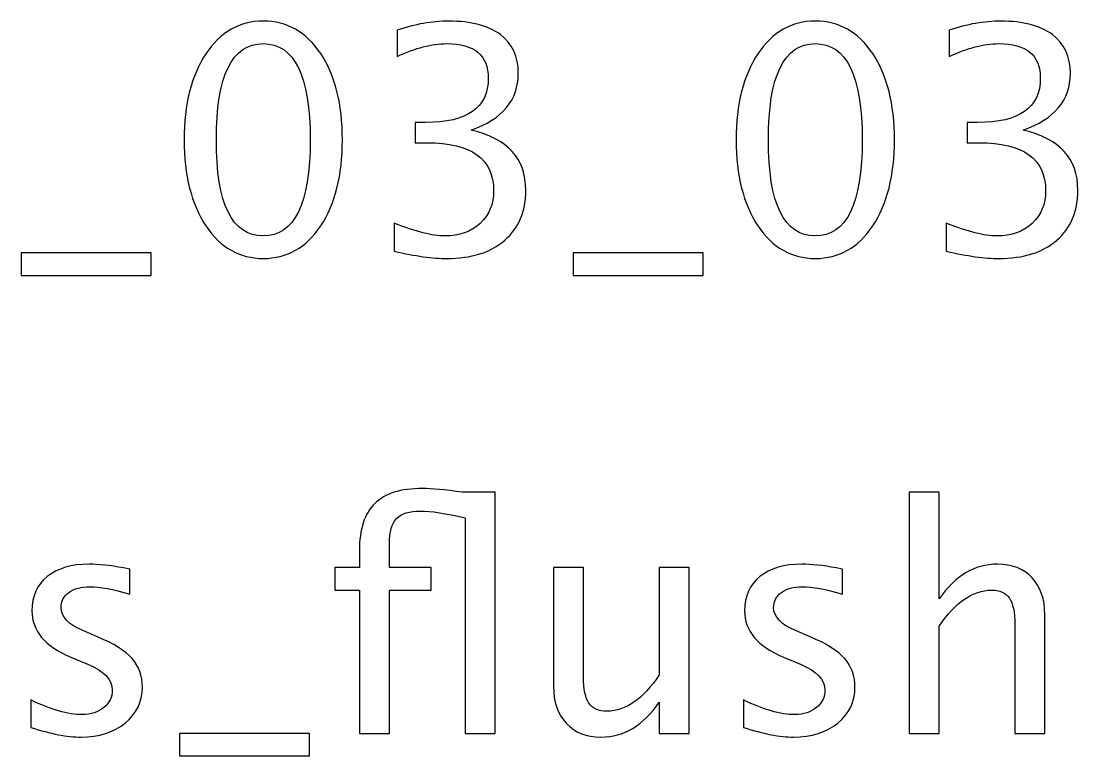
# Model space of a CAD drawing. Header units: centimetres. Extents: x -142 to 94, y -75 to 149.
# Drawn here: x -129.597 to -125.307, y 125.127 to 128.112 of the extents above; entities that cross this region are included whole.
import ezdxf

# ---------------------------------------------------------------- set-up
doc = ezdxf.new("R2010")
doc.units = ezdxf.units.CM
doc.header["$MEASUREMENT"] = 0
doc.layers.add('Layer 1', color=7, linetype='Continuous')

msp = doc.modelspace()

# ---------------------------------------------------------------- linework, layer by layer
at = {"layer": 'Layer 1'}
for points, knots in [([(-128.6139, 127.14758), (-128.71021, 127.14758), (-128.78789, 127.19182), (-128.84673, 127.28008), (-128.84673, 127.28008), (-128.90579, 127.36835), (-128.93521, 127.48477), (-128.93521, 127.62955), (-128.93521, 127.62955), (-128.93521, 127.77433), (-128.90579, 127.89074), (-128.84673, 127.97901), (-128.84673, 127.97901), (-128.78789, 128.06727), (-128.71021, 128.11151), (-128.6139, 128.11151), (-128.6139, 128.11151), (-128.51717, 128.11151), (-128.43949, 128.06748), (-128.38064, 127.97943), (-128.38064, 127.97943), (-128.32201, 127.89138), (-128.29259, 127.77475), (-128.29259, 127.62955), (-128.29259, 127.62955), (-128.29259, 127.48477), (-128.32201, 127.36835), (-128.38064, 127.28008), (-128.38064, 127.28008), (-128.43949, 127.19182), (-128.51717, 127.14758), (-128.6139, 127.14758)], [0, 0, 0, 0, 0.1111111, 0.1111111, 0.1111111, 0.1111111, 0.2222222, 0.2222222, 0.2222222, 0.2222222, 0.3333333, 0.3333333, 0.3333333, 0.3333333, 0.4444444, 0.4444444, 0.4444444, 0.4444444, 0.5555556, 0.5555556, 0.5555556, 0.5555556, 0.6666667, 0.6666667, 0.6666667, 0.6666667, 0.7777778, 0.7777778, 0.7777778, 0.7777778, 1, 1, 1, 1]), ([(-128.08262, 127.17679), (-128.08262, 127.17679), (-128.08262, 127.29109), (-128.08262, 127.29109), (-128.08262, 127.29109), (-127.99541, 127.25638), (-127.92704, 127.23902), (-127.87688, 127.23902), (-127.87688, 127.23902), (-127.81782, 127.23902), (-127.7702, 127.25595), (-127.73358, 127.29003), (-127.73358, 127.29003), (-127.69696, 127.32411), (-127.67876, 127.36856), (-127.67876, 127.42317), (-127.67876, 127.42317), (-127.67876, 127.55271), (-127.76893, 127.61748), (-127.94927, 127.61748), (-127.94927, 127.61748), (-127.94927, 127.61748), (-127.99753, 127.61748), (-127.99753, 127.61748), (-127.99753, 127.61748), (-127.99753, 127.61748), (-127.99753, 127.6994), (-127.99753, 127.6994), (-127.99753, 127.6994), (-127.99753, 127.6994), (-127.95477, 127.70003), (-127.95477, 127.70003), (-127.95477, 127.70003), (-127.78523, 127.70003), (-127.70035, 127.75972), (-127.70035, 127.87931), (-127.70035, 127.87931), (-127.70035, 127.97308), (-127.75665, 128.02007), (-127.86905, 128.02007), (-127.86905, 128.02007), (-127.92937, 128.02007), (-127.99626, 128.00271), (-128.06992, 127.968), (-128.06992, 127.968), (-128.06992, 127.968), (-128.06992, 128.07468), (-128.06992, 128.07468), (-128.06992, 128.07468), (-127.99774, 128.09923), (-127.9281, 128.11151), (-127.86122, 128.11151), (-127.86122, 128.11151), (-127.7702, 128.11151), (-127.70014, 128.09331), (-127.65145, 128.0569), (-127.65145, 128.0569), (-127.60277, 128.02071), (-127.57843, 127.968), (-127.57843, 127.899), (-127.57843, 127.899), (-127.57843, 127.79126), (-127.64214, 127.71442), (-127.76978, 127.6687), (-127.76978, 127.6687), (-127.62182, 127.6342), (-127.54795, 127.55313), (-127.54795, 127.42508), (-127.54795, 127.42508), (-127.54795, 127.33872), (-127.57652, 127.27077), (-127.63346, 127.22145), (-127.63346, 127.22145), (-127.6904, 127.17213), (-127.76872, 127.14758), (-127.8682, 127.14758), (-127.8682, 127.14758), (-127.92493, 127.14758), (-127.99626, 127.15732), (-128.08262, 127.17679)], [0, 0, 0, 0, 0.047619, 0.047619, 0.047619, 0.047619, 0.0952381, 0.0952381, 0.0952381, 0.0952381, 0.1428571, 0.1428571, 0.1428571, 0.1428571, 0.1904762, 0.1904762, 0.1904762, 0.1904762, 0.2380952, 0.2380952, 0.2380952, 0.2380952, 0.2857143, 0.2857143, 0.2857143, 0.2857143, 0.3333333, 0.3333333, 0.3333333, 0.3333333, 0.3809524, 0.3809524, 0.3809524, 0.3809524, 0.4285714, 0.4285714, 0.4285714, 0.4285714, 0.4761905, 0.4761905, 0.4761905, 0.4761905, 0.5238095, 0.5238095, 0.5238095, 0.5238095, 0.5714286, 0.5714286, 0.5714286, 0.5714286, 0.6190476, 0.6190476, 0.6190476, 0.6190476, 0.6666667, 0.6666667, 0.6666667, 0.6666667, 0.7142857, 0.7142857, 0.7142857, 0.7142857, 0.7619048, 0.7619048, 0.7619048, 0.7619048, 0.8095238, 0.8095238, 0.8095238, 0.8095238, 0.8571429, 0.8571429, 0.8571429, 0.8571429, 0.9047619, 0.9047619, 0.9047619, 0.9047619, 1, 1, 1, 1]), ([(-126.37278, 127.14758), (-126.46909, 127.14758), (-126.54677, 127.19182), (-126.60561, 127.28008), (-126.60561, 127.28008), (-126.66467, 127.36835), (-126.69409, 127.48477), (-126.69409, 127.62955), (-126.69409, 127.62955), (-126.69409, 127.77433), (-126.66467, 127.89074), (-126.60561, 127.97901), (-126.60561, 127.97901), (-126.54677, 128.06727), (-126.46909, 128.11151), (-126.37278, 128.11151), (-126.37278, 128.11151), (-126.27605, 128.11151), (-126.19837, 128.06748), (-126.13952, 127.97943), (-126.13952, 127.97943), (-126.08089, 127.89138), (-126.05147, 127.77475), (-126.05147, 127.62955), (-126.05147, 127.62955), (-126.05147, 127.48477), (-126.08089, 127.36835), (-126.13952, 127.28008), (-126.13952, 127.28008), (-126.19837, 127.19182), (-126.27605, 127.14758), (-126.37278, 127.14758)], [0, 0, 0, 0, 0.1111111, 0.1111111, 0.1111111, 0.1111111, 0.2222222, 0.2222222, 0.2222222, 0.2222222, 0.3333333, 0.3333333, 0.3333333, 0.3333333, 0.4444444, 0.4444444, 0.4444444, 0.4444444, 0.5555556, 0.5555556, 0.5555556, 0.5555556, 0.6666667, 0.6666667, 0.6666667, 0.6666667, 0.7777778, 0.7777778, 0.7777778, 0.7777778, 1, 1, 1, 1]), ([(-125.8415, 127.17679), (-125.8415, 127.17679), (-125.8415, 127.29109), (-125.8415, 127.29109), (-125.8415, 127.29109), (-125.75429, 127.25638), (-125.68592, 127.23902), (-125.63576, 127.23902), (-125.63576, 127.23902), (-125.5767, 127.23902), (-125.52908, 127.25595), (-125.49246, 127.29003), (-125.49246, 127.29003), (-125.45584, 127.32411), (-125.43764, 127.36856), (-125.43764, 127.42317), (-125.43764, 127.42317), (-125.43764, 127.55271), (-125.52781, 127.61748), (-125.70815, 127.61748), (-125.70815, 127.61748), (-125.70815, 127.61748), (-125.75641, 127.61748), (-125.75641, 127.61748), (-125.75641, 127.61748), (-125.75641, 127.61748), (-125.75641, 127.6994), (-125.75641, 127.6994), (-125.75641, 127.6994), (-125.75641, 127.6994), (-125.71365, 127.70003), (-125.71365, 127.70003), (-125.71365, 127.70003), (-125.54411, 127.70003), (-125.45923, 127.75972), (-125.45923, 127.87931), (-125.45923, 127.87931), (-125.45923, 127.97308), (-125.51553, 128.02007), (-125.62793, 128.02007), (-125.62793, 128.02007), (-125.68825, 128.02007), (-125.75514, 128.00271), (-125.8288, 127.968), (-125.8288, 127.968), (-125.8288, 127.968), (-125.8288, 128.07468), (-125.8288, 128.07468), (-125.8288, 128.07468), (-125.75662, 128.09923), (-125.68698, 128.11151), (-125.6201, 128.11151), (-125.6201, 128.11151), (-125.52908, 128.11151), (-125.45902, 128.09331), (-125.41033, 128.0569), (-125.41033, 128.0569), (-125.36165, 128.02071), (-125.33731, 127.968), (-125.33731, 127.899), (-125.33731, 127.899), (-125.33731, 127.79126), (-125.40102, 127.71442), (-125.52866, 127.6687), (-125.52866, 127.6687), (-125.3807, 127.6342), (-125.30683, 127.55313), (-125.30683, 127.42508), (-125.30683, 127.42508), (-125.30683, 127.33872), (-125.3354, 127.27077), (-125.39234, 127.22145), (-125.39234, 127.22145), (-125.44928, 127.17213), (-125.5276, 127.14758), (-125.62708, 127.14758), (-125.62708, 127.14758), (-125.68381, 127.14758), (-125.75514, 127.15732), (-125.8415, 127.17679)], [0, 0, 0, 0, 0.047619, 0.047619, 0.047619, 0.047619, 0.0952381, 0.0952381, 0.0952381, 0.0952381, 0.1428571, 0.1428571, 0.1428571, 0.1428571, 0.1904762, 0.1904762, 0.1904762, 0.1904762, 0.2380952, 0.2380952, 0.2380952, 0.2380952, 0.2857143, 0.2857143, 0.2857143, 0.2857143, 0.3333333, 0.3333333, 0.3333333, 0.3333333, 0.3809524, 0.3809524, 0.3809524, 0.3809524, 0.4285714, 0.4285714, 0.4285714, 0.4285714, 0.4761905, 0.4761905, 0.4761905, 0.4761905, 0.5238095, 0.5238095, 0.5238095, 0.5238095, 0.5714286, 0.5714286, 0.5714286, 0.5714286, 0.6190476, 0.6190476, 0.6190476, 0.6190476, 0.6666667, 0.6666667, 0.6666667, 0.6666667, 0.7142857, 0.7142857, 0.7142857, 0.7142857, 0.7619048, 0.7619048, 0.7619048, 0.7619048, 0.8095238, 0.8095238, 0.8095238, 0.8095238, 0.8571429, 0.8571429, 0.8571429, 0.8571429, 0.9047619, 0.9047619, 0.9047619, 0.9047619, 1, 1, 1, 1]), ([(-128.61411, 127.23902), (-128.4869, 127.23902), (-128.4234, 127.3692), (-128.4234, 127.62955), (-128.4234, 127.62955), (-128.4234, 127.8899), (-128.4869, 128.02007), (-128.61411, 128.02007), (-128.61411, 128.02007), (-128.7409, 128.02007), (-128.8044, 127.8899), (-128.8044, 127.62955), (-128.8044, 127.62955), (-128.8044, 127.3692), (-128.7409, 127.23902), (-128.61411, 127.23902)], [0, 0, 0, 0, 0.2, 0.2, 0.2, 0.2, 0.4, 0.4, 0.4, 0.4, 0.6, 0.6, 0.6, 0.6, 1, 1, 1, 1]), ([(-126.37299, 127.23902), (-126.24578, 127.23902), (-126.18228, 127.3692), (-126.18228, 127.62955), (-126.18228, 127.62955), (-126.18228, 127.8899), (-126.24578, 128.02007), (-126.37299, 128.02007), (-126.37299, 128.02007), (-126.49978, 128.02007), (-126.56328, 127.8899), (-126.56328, 127.62955), (-126.56328, 127.62955), (-126.56328, 127.3692), (-126.49978, 127.23902), (-126.37299, 127.23902)], [0, 0, 0, 0, 0.2, 0.2, 0.2, 0.2, 0.4, 0.4, 0.4, 0.4, 0.6, 0.6, 0.6, 0.6, 1, 1, 1, 1]), ([(-129.59688, 127.079), (-129.59688, 127.079), (-129.59688, 127.17044), (-129.59688, 127.17044), (-129.59688, 127.17044), (-129.59688, 127.17044), (-129.06856, 127.17044), (-129.06856, 127.17044), (-129.06856, 127.17044), (-129.06856, 127.17044), (-129.06856, 127.079), (-129.06856, 127.079), (-129.06856, 127.079), (-129.06856, 127.079), (-129.59688, 127.079), (-129.59688, 127.079)], [0, 0, 0, 0, 0.2, 0.2, 0.2, 0.2, 0.4, 0.4, 0.4, 0.4, 0.6, 0.6, 0.6, 0.6, 1, 1, 1, 1]), ([(-127.35576, 127.079), (-127.35576, 127.079), (-127.35576, 127.17044), (-127.35576, 127.17044), (-127.35576, 127.17044), (-127.35576, 127.17044), (-126.82744, 127.17044), (-126.82744, 127.17044), (-126.82744, 127.17044), (-126.82744, 127.17044), (-126.82744, 127.079), (-126.82744, 127.079), (-126.82744, 127.079), (-126.82744, 127.079), (-127.35576, 127.079), (-127.35576, 127.079)], [0, 0, 0, 0, 0.2, 0.2, 0.2, 0.2, 0.4, 0.4, 0.4, 0.4, 0.6, 0.6, 0.6, 0.6, 1, 1, 1, 1]), ([(-128.22359, 125.21887), (-128.22359, 125.21887), (-128.22359, 125.80053), (-128.22359, 125.80053), (-128.22359, 125.80053), (-128.22359, 125.80053), (-128.32286, 125.80053), (-128.32286, 125.80053), (-128.32286, 125.80053), (-128.32286, 125.80053), (-128.32286, 125.89197), (-128.32286, 125.89197), (-128.32286, 125.89197), (-128.32286, 125.89197), (-128.22359, 125.89197), (-128.22359, 125.89197), (-128.22359, 125.89197), (-128.22359, 125.89197), (-128.22359, 125.96076), (-128.22359, 125.96076), (-128.22359, 125.96076), (-128.22359, 126.04776), (-128.20285, 126.11147), (-128.16157, 126.15211), (-128.16157, 126.15211), (-128.1203, 126.19296), (-128.05574, 126.21328), (-127.96811, 126.21328), (-127.96811, 126.21328), (-127.93022, 126.21328), (-127.87603, 126.2082), (-127.80576, 126.19804), (-127.80576, 126.19804), (-127.80576, 126.19804), (-127.67241, 126.19804), (-127.67241, 126.19804), (-127.67241, 126.19804), (-127.67241, 126.19804), (-127.67241, 125.21887), (-127.67241, 125.21887), (-127.67241, 125.21887), (-127.67241, 125.21887), (-127.79433, 125.21887), (-127.79433, 125.21887), (-127.79433, 125.21887), (-127.79433, 125.21887), (-127.79433, 126.0939), (-127.79433, 126.0939), (-127.79433, 126.0939), (-127.87328, 126.11253), (-127.93361, 126.12184), (-127.97509, 126.12184), (-127.97509, 126.12184), (-128.02039, 126.12184), (-128.05277, 126.11168), (-128.07246, 126.09136), (-128.07246, 126.09136), (-128.09193, 126.07104), (-128.10167, 126.03717), (-128.10167, 125.98955), (-128.10167, 125.98955), (-128.10167, 125.98955), (-128.10167, 125.89197), (-128.10167, 125.89197), (-128.10167, 125.89197), (-128.10167, 125.89197), (-127.93276, 125.89197), (-127.93276, 125.89197), (-127.93276, 125.89197), (-127.93276, 125.89197), (-127.93276, 125.80053), (-127.93276, 125.80053), (-127.93276, 125.80053), (-127.93276, 125.80053), (-128.10167, 125.80053), (-128.10167, 125.80053), (-128.10167, 125.80053), (-128.10167, 125.80053), (-128.10167, 125.21887), (-128.10167, 125.21887), (-128.10167, 125.21887), (-128.10167, 125.21887), (-128.22359, 125.21887), (-128.22359, 125.21887)], [0, 0, 0, 0, 0.0454545, 0.0454545, 0.0454545, 0.0454545, 0.0909091, 0.0909091, 0.0909091, 0.0909091, 0.1363636, 0.1363636, 0.1363636, 0.1363636, 0.1818182, 0.1818182, 0.1818182, 0.1818182, 0.2272727, 0.2272727, 0.2272727, 0.2272727, 0.2727273, 0.2727273, 0.2727273, 0.2727273, 0.3181818, 0.3181818, 0.3181818, 0.3181818, 0.3636364, 0.3636364, 0.3636364, 0.3636364, 0.4090909, 0.4090909, 0.4090909, 0.4090909, 0.4545455, 0.4545455, 0.4545455, 0.4545455, 0.5, 0.5, 0.5, 0.5, 0.5454545, 0.5454545, 0.5454545, 0.5454545, 0.5909091, 0.5909091, 0.5909091, 0.5909091, 0.6363636, 0.6363636, 0.6363636, 0.6363636, 0.6818182, 0.6818182, 0.6818182, 0.6818182, 0.7272727, 0.7272727, 0.7272727, 0.7272727, 0.7727273, 0.7727273, 0.7727273, 0.7727273, 0.8181818, 0.8181818, 0.8181818, 0.8181818, 0.8636364, 0.8636364, 0.8636364, 0.8636364, 0.9090909, 0.9090909, 0.9090909, 0.9090909, 1, 1, 1, 1]), ([(-125.99219, 125.21887), (-125.99219, 125.21887), (-125.99219, 126.19804), (-125.99219, 126.19804), (-125.99219, 126.19804), (-125.99219, 126.19804), (-125.87027, 126.19804), (-125.87027, 126.19804), (-125.87027, 126.19804), (-125.87027, 126.19804), (-125.87027, 125.76476), (-125.87027, 125.76476), (-125.87027, 125.76476), (-125.80571, 125.85895), (-125.72655, 125.90594), (-125.63299, 125.90594), (-125.63299, 125.90594), (-125.57415, 125.90594), (-125.52737, 125.88753), (-125.49287, 125.85048), (-125.49287, 125.85048), (-125.45837, 125.81365), (-125.44101, 125.76391), (-125.44101, 125.70168), (-125.44101, 125.70168), (-125.44101, 125.70168), (-125.44101, 125.21887), (-125.44101, 125.21887), (-125.44101, 125.21887), (-125.44101, 125.21887), (-125.56293, 125.21887), (-125.56293, 125.21887), (-125.56293, 125.21887), (-125.56293, 125.21887), (-125.56293, 125.66189), (-125.56293, 125.66189), (-125.56293, 125.66189), (-125.56293, 125.71184), (-125.57034, 125.7474), (-125.58494, 125.76857), (-125.58494, 125.76857), (-125.59976, 125.78995), (-125.6241, 125.80053), (-125.65818, 125.80053), (-125.65818, 125.80053), (-125.73311, 125.80053), (-125.80381, 125.75164), (-125.87027, 125.65385), (-125.87027, 125.65385), (-125.87027, 125.65385), (-125.87027, 125.21887), (-125.87027, 125.21887), (-125.87027, 125.21887), (-125.87027, 125.21887), (-125.99219, 125.21887), (-125.99219, 125.21887)], [0, 0, 0, 0, 0.0666667, 0.0666667, 0.0666667, 0.0666667, 0.1333333, 0.1333333, 0.1333333, 0.1333333, 0.2, 0.2, 0.2, 0.2, 0.2666667, 0.2666667, 0.2666667, 0.2666667, 0.3333333, 0.3333333, 0.3333333, 0.3333333, 0.4, 0.4, 0.4, 0.4, 0.4666667, 0.4666667, 0.4666667, 0.4666667, 0.5333333, 0.5333333, 0.5333333, 0.5333333, 0.6, 0.6, 0.6, 0.6, 0.6666667, 0.6666667, 0.6666667, 0.6666667, 0.7333333, 0.7333333, 0.7333333, 0.7333333, 0.8, 0.8, 0.8, 0.8, 0.8666667, 0.8666667, 0.8666667, 0.8666667, 1, 1, 1, 1]), ([(-129.55688, 125.243), (-129.55688, 125.243), (-129.55688, 125.35476), (-129.55688, 125.35476), (-129.55688, 125.35476), (-129.47708, 125.31497), (-129.40787, 125.29507), (-129.34881, 125.29507), (-129.34881, 125.29507), (-129.31367, 125.29507), (-129.28446, 125.3046), (-129.26139, 125.32365), (-129.26139, 125.32365), (-129.23832, 125.34248), (-129.22668, 125.36619), (-129.22668, 125.39477), (-129.22668, 125.39477), (-129.22668, 125.43646), (-129.25906, 125.47097), (-129.32383, 125.49827), (-129.32383, 125.49827), (-129.32383, 125.49827), (-129.39517, 125.52854), (-129.39517, 125.52854), (-129.39517, 125.52854), (-129.50036, 125.57214), (-129.55307, 125.63522), (-129.55307, 125.71713), (-129.55307, 125.71713), (-129.55307, 125.77577), (-129.53233, 125.82191), (-129.49084, 125.85556), (-129.49084, 125.85556), (-129.44935, 125.88922), (-129.39241, 125.90594), (-129.32024, 125.90594), (-129.32024, 125.90594), (-129.28277, 125.90594), (-129.2362, 125.90086), (-129.18096, 125.89049), (-129.18096, 125.89049), (-129.18096, 125.89049), (-129.15556, 125.88562), (-129.15556, 125.88562), (-129.15556, 125.88562), (-129.15556, 125.88562), (-129.15556, 125.78402), (-129.15556, 125.78402), (-129.15556, 125.78402), (-129.2235, 125.80434), (-129.27769, 125.8145), (-129.31812, 125.8145), (-129.31812, 125.8145), (-129.35368, 125.8145), (-129.38183, 125.80667), (-129.40321, 125.79122), (-129.40321, 125.79122), (-129.42438, 125.77577), (-129.43496, 125.75502), (-129.43496, 125.72899), (-129.43496, 125.72899), (-129.43496, 125.69237), (-129.40533, 125.66125), (-129.34585, 125.63607), (-129.34585, 125.63607), (-129.34585, 125.63607), (-129.28722, 125.6113), (-129.28722, 125.6113), (-129.28722, 125.6113), (-129.22075, 125.58336), (-129.17376, 125.55373), (-129.14625, 125.52261), (-129.14625, 125.52261), (-129.11852, 125.4915), (-129.10476, 125.45255), (-129.10476, 125.40598), (-129.10476, 125.40598), (-129.10476, 125.34693), (-129.12804, 125.29846), (-129.17482, 125.26057), (-129.17482, 125.26057), (-129.22139, 125.22268), (-129.28108, 125.20363), (-129.35368, 125.20363), (-129.35368, 125.20363), (-129.40956, 125.20363), (-129.47708, 125.21675), (-129.55688, 125.243)], [0, 0, 0, 0, 0.0434783, 0.0434783, 0.0434783, 0.0434783, 0.0869565, 0.0869565, 0.0869565, 0.0869565, 0.1304348, 0.1304348, 0.1304348, 0.1304348, 0.173913, 0.173913, 0.173913, 0.173913, 0.2173913, 0.2173913, 0.2173913, 0.2173913, 0.2608696, 0.2608696, 0.2608696, 0.2608696, 0.3043478, 0.3043478, 0.3043478, 0.3043478, 0.3478261, 0.3478261, 0.3478261, 0.3478261, 0.3913043, 0.3913043, 0.3913043, 0.3913043, 0.4347826, 0.4347826, 0.4347826, 0.4347826, 0.4782609, 0.4782609, 0.4782609, 0.4782609, 0.5217391, 0.5217391, 0.5217391, 0.5217391, 0.5652174, 0.5652174, 0.5652174, 0.5652174, 0.6086957, 0.6086957, 0.6086957, 0.6086957, 0.6521739, 0.6521739, 0.6521739, 0.6521739, 0.6956522, 0.6956522, 0.6956522, 0.6956522, 0.7391304, 0.7391304, 0.7391304, 0.7391304, 0.7826087, 0.7826087, 0.7826087, 0.7826087, 0.826087, 0.826087, 0.826087, 0.826087, 0.8695652, 0.8695652, 0.8695652, 0.8695652, 0.9130435, 0.9130435, 0.9130435, 0.9130435, 1, 1, 1, 1]), ([(-127.00629, 125.21887), (-127.00629, 125.21887), (-127.00629, 125.34545), (-127.00629, 125.34545), (-127.00629, 125.34545), (-127.07127, 125.25083), (-127.15022, 125.20363), (-127.24293, 125.20363), (-127.24293, 125.20363), (-127.30178, 125.20363), (-127.34855, 125.22205), (-127.38327, 125.25909), (-127.38327, 125.25909), (-127.41819, 125.29613), (-127.43555, 125.34587), (-127.43555, 125.40874), (-127.43555, 125.40874), (-127.43555, 125.40874), (-127.43555, 125.89197), (-127.43555, 125.89197), (-127.43555, 125.89197), (-127.43555, 125.89197), (-127.31363, 125.89197), (-127.31363, 125.89197), (-127.31363, 125.89197), (-127.31363, 125.89197), (-127.31363, 125.44853), (-127.31363, 125.44853), (-127.31363, 125.44853), (-127.31363, 125.39794), (-127.30622, 125.36217), (-127.29162, 125.341), (-127.29162, 125.341), (-127.2768, 125.31962), (-127.25225, 125.30904), (-127.21774, 125.30904), (-127.21774, 125.30904), (-127.14324, 125.30904), (-127.07254, 125.35794), (-127.00629, 125.45594), (-127.00629, 125.45594), (-127.00629, 125.45594), (-127.00629, 125.89197), (-127.00629, 125.89197), (-127.00629, 125.89197), (-127.00629, 125.89197), (-126.88437, 125.89197), (-126.88437, 125.89197), (-126.88437, 125.89197), (-126.88437, 125.89197), (-126.88437, 125.21887), (-126.88437, 125.21887), (-126.88437, 125.21887), (-126.88437, 125.21887), (-127.00629, 125.21887), (-127.00629, 125.21887)], [0, 0, 0, 0, 0.0666667, 0.0666667, 0.0666667, 0.0666667, 0.1333333, 0.1333333, 0.1333333, 0.1333333, 0.2, 0.2, 0.2, 0.2, 0.2666667, 0.2666667, 0.2666667, 0.2666667, 0.3333333, 0.3333333, 0.3333333, 0.3333333, 0.4, 0.4, 0.4, 0.4, 0.4666667, 0.4666667, 0.4666667, 0.4666667, 0.5333333, 0.5333333, 0.5333333, 0.5333333, 0.6, 0.6, 0.6, 0.6, 0.6666667, 0.6666667, 0.6666667, 0.6666667, 0.7333333, 0.7333333, 0.7333333, 0.7333333, 0.8, 0.8, 0.8, 0.8, 0.8666667, 0.8666667, 0.8666667, 0.8666667, 1, 1, 1, 1]), ([(-126.66381, 125.243), (-126.66381, 125.243), (-126.66381, 125.35476), (-126.66381, 125.35476), (-126.66381, 125.35476), (-126.58401, 125.31497), (-126.5148, 125.29507), (-126.45574, 125.29507), (-126.45574, 125.29507), (-126.4206, 125.29507), (-126.39139, 125.3046), (-126.36832, 125.32365), (-126.36832, 125.32365), (-126.34525, 125.34248), (-126.33361, 125.36619), (-126.33361, 125.39477), (-126.33361, 125.39477), (-126.33361, 125.43646), (-126.36599, 125.47097), (-126.43076, 125.49827), (-126.43076, 125.49827), (-126.43076, 125.49827), (-126.5021, 125.52854), (-126.5021, 125.52854), (-126.5021, 125.52854), (-126.60729, 125.57214), (-126.66, 125.63522), (-126.66, 125.71713), (-126.66, 125.71713), (-126.66, 125.77577), (-126.63926, 125.82191), (-126.59777, 125.85556), (-126.59777, 125.85556), (-126.55628, 125.88922), (-126.49934, 125.90594), (-126.42717, 125.90594), (-126.42717, 125.90594), (-126.3897, 125.90594), (-126.34313, 125.90086), (-126.28789, 125.89049), (-126.28789, 125.89049), (-126.28789, 125.89049), (-126.26249, 125.88562), (-126.26249, 125.88562), (-126.26249, 125.88562), (-126.26249, 125.88562), (-126.26249, 125.78402), (-126.26249, 125.78402), (-126.26249, 125.78402), (-126.33043, 125.80434), (-126.38462, 125.8145), (-126.42505, 125.8145), (-126.42505, 125.8145), (-126.46061, 125.8145), (-126.48876, 125.80667), (-126.51014, 125.79122), (-126.51014, 125.79122), (-126.53131, 125.77577), (-126.54189, 125.75502), (-126.54189, 125.72899), (-126.54189, 125.72899), (-126.54189, 125.69237), (-126.51226, 125.66125), (-126.45278, 125.63607), (-126.45278, 125.63607), (-126.45278, 125.63607), (-126.39415, 125.6113), (-126.39415, 125.6113), (-126.39415, 125.6113), (-126.32768, 125.58336), (-126.28069, 125.55373), (-126.25318, 125.52261), (-126.25318, 125.52261), (-126.22545, 125.4915), (-126.21169, 125.45255), (-126.21169, 125.40598), (-126.21169, 125.40598), (-126.21169, 125.34693), (-126.23497, 125.29846), (-126.28175, 125.26057), (-126.28175, 125.26057), (-126.32832, 125.22268), (-126.38801, 125.20363), (-126.46061, 125.20363), (-126.46061, 125.20363), (-126.51649, 125.20363), (-126.58401, 125.21675), (-126.66381, 125.243)], [0, 0, 0, 0, 0.0434783, 0.0434783, 0.0434783, 0.0434783, 0.0869565, 0.0869565, 0.0869565, 0.0869565, 0.1304348, 0.1304348, 0.1304348, 0.1304348, 0.173913, 0.173913, 0.173913, 0.173913, 0.2173913, 0.2173913, 0.2173913, 0.2173913, 0.2608696, 0.2608696, 0.2608696, 0.2608696, 0.3043478, 0.3043478, 0.3043478, 0.3043478, 0.3478261, 0.3478261, 0.3478261, 0.3478261, 0.3913043, 0.3913043, 0.3913043, 0.3913043, 0.4347826, 0.4347826, 0.4347826, 0.4347826, 0.4782609, 0.4782609, 0.4782609, 0.4782609, 0.5217391, 0.5217391, 0.5217391, 0.5217391, 0.5652174, 0.5652174, 0.5652174, 0.5652174, 0.6086957, 0.6086957, 0.6086957, 0.6086957, 0.6521739, 0.6521739, 0.6521739, 0.6521739, 0.6956522, 0.6956522, 0.6956522, 0.6956522, 0.7391304, 0.7391304, 0.7391304, 0.7391304, 0.7826087, 0.7826087, 0.7826087, 0.7826087, 0.826087, 0.826087, 0.826087, 0.826087, 0.8695652, 0.8695652, 0.8695652, 0.8695652, 0.9130435, 0.9130435, 0.9130435, 0.9130435, 1, 1, 1, 1]), ([(-128.95384, 125.12743), (-128.95384, 125.12743), (-128.95384, 125.21887), (-128.95384, 125.21887), (-128.95384, 125.21887), (-128.95384, 125.21887), (-128.42552, 125.21887), (-128.42552, 125.21887), (-128.42552, 125.21887), (-128.42552, 125.21887), (-128.42552, 125.12743), (-128.42552, 125.12743), (-128.42552, 125.12743), (-128.42552, 125.12743), (-128.95384, 125.12743), (-128.95384, 125.12743)], [0, 0, 0, 0, 0.2, 0.2, 0.2, 0.2, 0.4, 0.4, 0.4, 0.4, 0.6, 0.6, 0.6, 0.6, 1, 1, 1, 1])]:
    msp.add_open_spline(points, degree=3, knots=knots, dxfattribs=at)

doc.saveas('drawing.dxf')
